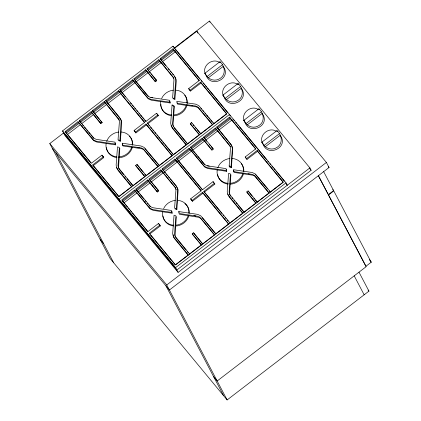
<?xml version="1.0" encoding="UTF-8"?>
<svg xmlns="http://www.w3.org/2000/svg" width="421" height="421" viewBox="0 0 421 421"><rect width="100%" height="100%" fill="white"/><g stroke="black" fill="none" stroke-linecap="round" stroke-linejoin="round"><path stroke-width="0.63" d="M118.464 140.572L120.348 141.214L119.927 140.414L121.185 120.616L119.643 117.475L105.624 100.524L118.448 90.678L144.666 122.374L134.104 130.478L134.525 131.278L135.894 132.931L146.455 124.826L146.034 124.027L135.473 132.131L135.894 132.931M119.811 148.303L118.527 167.547L119.611 169.721L123.748 174.72M120.348 141.214L121.722 122.953L121.006 119.722L105.624 100.524M187.671 143.882L173.068 126.005L172.589 123.763L173.952 105.634L172.073 104.987L170.694 123.253L171.41 126.484L186.377 144.877M173.026 98.703L174.91 99.351L174.489 98.546L175.746 78.748L174.205 75.612L160.185 58.656L173.01 48.815L199.228 80.506L188.666 88.61L189.087 89.41L190.455 91.062L201.017 82.963L200.596 82.158L190.034 90.262L190.455 91.062M174.91 99.351L176.283 81.085L176.167 79.553L174.626 76.411M174.999 208.916L176.878 209.563L176.457 208.758L177.72 188.961L176.178 185.824L162.153 168.868L174.983 159.027L201.196 190.718L190.634 198.823L191.055 199.622L192.423 201.28L202.985 193.176L202.564 192.371L192.002 200.475L192.423 201.28M176.346 216.652L175.062 235.892L176.141 238.065L186.071 250.069M176.878 209.563L178.141 189.766L176.599 186.624L170.347 179.067M229.655 165.785L229.556 167.048L231.439 167.695L232.702 147.897L231.161 144.756L216.715 127L229.545 117.159L255.757 148.85L245.196 156.954L245.617 157.759L246.985 159.412L257.547 151.307L257.126 150.502L246.564 158.606L246.985 159.412M231.439 167.695L231.018 166.89L232.392 148.629L231.676 145.398L216.715 127M230.903 174.783L229.54 192.913L230.024 195.149L230.703 196.197M174.389 48.431L196.823 31.212L309.888 167.905L311.135 170.279L178.094 272.366L65.034 135.673L62.524 130.894L172.942 46.163L286.006 182.851L287.269 185.261L286.038 183.772M78.438 122.511L65.608 132.352L65.187 131.552L78.017 121.706L93.288 139.867L96.398 141.261L115.191 144.05L115.612 144.85L96.819 142.061L93.709 140.667L78.017 121.706M81.248 123.337L79.316 120.711L91.173 111.612L100.872 123.632L102.171 122.637L92.467 110.618L104.324 101.519L118.927 119.396L119.411 121.637L118.043 139.767L119.927 140.414M125.458 96.877L119.748 89.684L132.578 79.837L147.85 97.998L150.96 99.393L169.747 102.182L170.168 102.982L151.381 100.193L148.271 98.798L132.578 79.837M145.729 69.744L146.15 70.549L134.299 79.643L133.878 78.843L145.729 69.744L155.433 81.763L156.728 80.769L156.307 79.969L147.029 68.749L158.885 59.65L173.489 77.532L173.973 79.769L172.605 97.898L174.489 98.546M358.992 272.171L368.943 291.127L227.13 399.95L110.165 258.547L49.794 143.556L63.881 132.747M173.962 48.273L209.437 21.05L326.401 162.453L329.054 167.511L169.41 290.011L52.446 148.608M79.737 121.511L91.594 112.418L91.173 111.612M99.303 119.175L92.888 111.418L104.745 102.324L104.324 101.519M106.045 101.324L118.869 91.483L118.448 90.678M120.169 90.483L132.999 80.643M158.885 59.65L159.306 60.456L147.45 69.549L147.029 68.749M165.874 65.829L160.606 59.461L173.431 49.615L173.01 48.815M79.122 123.337L66.292 133.178L90.989 163.032M80.422 122.337L92.278 113.244M93.573 112.244L105.429 103.15M106.729 102.15L133.683 81.469M146.834 71.375L134.983 80.469L148.218 96.477M148.134 70.381L159.991 61.282M161.29 60.287L174.115 50.441M67.402 134.583L80.422 124.59M81.464 123.79L93.441 114.596M94.483 113.796L106.466 104.608M107.508 103.808L121.048 93.415M122.09 92.615L135.109 82.627M136.151 81.827L148.134 72.633M149.176 71.833L161.154 62.64M162.196 61.84L175.736 51.451M100.451 122.832L101.745 121.832M155.012 80.964L156.307 79.969M204.901 73.254L219.941 61.713C224.798 65.634 226.245 74.022 220.683 78.059C214.573 82.474 207.885 79.374 204.901 73.254L205.743 74.859C200.854 66.555 212.268 57.135 219.815 62.64M116.67 167.453L118.212 170.594L131.552 186.719L118.722 196.565L93.194 165.7L103.755 157.596L103.329 156.791L101.966 155.138L91.404 163.243L65.187 131.552M157.891 114.928L147.334 123.027L147.755 123.832L158.312 115.728L157.891 114.928L156.523 113.27L145.966 121.374L119.748 89.684M207.4 76.275L222.441 64.734M93.194 165.7L92.773 164.895L103.329 156.791M208.248 77.88L223.283 66.339M222.962 95.083L237.997 83.542C242.854 87.463 244.306 95.851 238.744 99.893C232.629 104.303 225.94 101.203 222.962 95.083L223.804 96.688C218.909 88.384 230.329 78.964 237.87 84.474M132.852 185.724L144.703 176.625L136.109 166.237L135.688 165.432L136.988 164.437L146.266 175.657M174.173 127.852L187.408 143.856L199.265 134.762L190.671 124.369L190.25 123.569L191.55 122.569L200.828 133.789M225.461 98.109L240.496 86.568M226.303 99.714L241.344 88.173M146.003 175.631L157.859 166.537L143.714 149.655L141.556 148.702L122.9 145.934L122.248 143.219L141.035 146.008L144.145 147.403L159.417 165.564M134.546 190.05L150.244 209.011L153.355 210.405L172.142 213.194L171.721 212.395L152.928 209.605L149.823 208.211L134.546 190.05L121.722 199.896L147.934 231.587L158.496 223.483L159.864 225.14L160.285 225.94L149.723 234.044L149.302 233.245L159.864 225.14M143.987 199.186L135.846 189.055L147.703 179.962L157.401 191.981L158.701 190.981L158.28 190.181L149.002 178.962L160.854 169.868L175.457 187.745L175.941 189.982L174.578 208.111L176.457 208.758M189.108 148.187L204.801 167.148L207.911 168.542L226.703 171.331L226.282 170.526L207.49 167.737L204.38 166.342L189.108 148.187L176.283 158.028L202.496 189.724L213.058 181.619L214.426 183.272L214.847 184.072L204.285 192.176L221.862 213.431M202.264 138.093L202.685 138.893L190.829 147.992L190.408 147.187L202.264 138.093L211.963 150.113L213.263 149.113L212.842 148.313L203.564 137.093L215.415 128L230.019 145.876L230.503 148.118L229.135 166.248L231.018 166.89M134.973 190.855L122.143 200.696L127.431 207.09M136.267 189.86L148.124 180.762L147.703 179.962M161.959 171.494L150.108 180.593L149.423 179.767L161.275 170.668L160.854 169.868M176.089 160.654L163.259 170.5L162.574 169.674L175.404 159.827L174.983 159.027M189.529 148.987L176.704 158.833L202.08 189.513M206.711 141.198L203.985 137.899L215.836 128.8L215.415 128M217.136 127.805L229.966 117.959L229.545 117.159M122.827 201.527L135.651 191.681M136.951 190.687L148.808 181.588M177.388 159.659L190.213 149.813M203.369 139.719L191.513 148.818L192.755 150.318M204.669 138.725L216.52 129.626M217.82 128.631L230.65 118.785M123.932 202.927L136.951 192.934M137.993 192.134L149.976 182.946M151.018 182.146L162.995 172.952M164.037 172.152L177.578 161.759M178.62 160.964L191.644 150.971M192.686 150.171L204.664 140.977M205.706 140.177L217.683 130.984M218.725 130.189L232.271 119.796M243.838 120.327L258.878 108.786C263.735 112.707 265.183 121.095 259.62 125.132C253.51 129.547 246.822 126.447 243.838 120.327L244.68 121.932C239.938 113.928 250.595 104.529 258.189 109.413M156.98 191.176L158.28 190.181M211.542 149.308L212.842 148.313M246.338 123.348L261.378 111.812M247.18 124.953L262.22 113.412M261.899 142.156L276.934 130.621C281.791 134.536 283.238 142.924 277.681 146.966C271.566 151.376 264.877 148.276 261.899 142.156L262.741 143.761C257.999 135.757 268.656 126.358 276.244 131.241M204.285 192.176L203.864 191.376L214.426 183.272M264.399 145.182L279.433 133.641M265.241 146.787L280.275 135.246M189.382 254.068L201.238 244.975L192.639 234.581L192.218 233.781L193.518 232.781L202.796 244.001M238.149 205.201L243.943 212.2L255.794 203.106L247.201 192.713L246.78 191.913L248.08 190.918L257.357 202.133M229.813 223.041L242.643 213.2L229.303 197.07L227.761 193.934M178.094 272.366L175.583 267.588L286.006 182.851M309.888 167.905L176.852 269.993L63.787 133.299M227.13 399.95L166.758 284.959L326.401 162.453M328.269 194.655L333.59 190.571L323.638 171.621M133.878 78.843L147.797 95.672L149.755 97.177L152.712 97.777M191.971 105.482L192.581 105.571M137.409 147.35L138.02 147.439M138.683 147.534L139.283 147.624M190.408 147.187L204.332 164.022L206.29 165.521L209.248 166.121M248.501 173.826L249.111 173.915M193.944 215.694L194.549 215.784M195.218 215.884L195.812 215.973M150.865 97.504L169.516 100.272L169.747 102.182M207.395 165.848L226.045 168.616L226.282 170.526M214.652 234.907L199.822 217.199L197.665 216.247L179.014 213.479L178.778 211.568L197.57 214.357L200.68 215.747L215.952 233.908M179.435 214.278L199.191 217.373L201.149 218.878L214.389 234.881L202.533 243.975L193.518 232.781M173.431 106.113L174.373 106.434L173.01 124.563L173.489 126.805M255.658 174.683L267.745 188.992M144.982 148.608L159.154 165.537L171.984 155.696L146.455 124.826M328.217 166.495L329.054 167.511M332.753 189.561L333.59 190.571M309.456 168.253L311.135 170.279M370.369 261.209L371.206 262.22L365.886 266.304L328.469 195.034L333.79 190.95L371.206 262.22L369.301 259.583M199.964 79.127L175.415 49.446L175.978 50.515M201.212 80.632L202.048 81.642M203.296 83.147L204.543 84.658M205.374 85.663L206.622 87.173M207.453 88.178L208.705 89.689M209.537 90.694L227.845 112.828M233.613 119.801L234.444 120.811M235.692 122.316L236.523 123.321M237.77 124.832L238.607 125.837M239.438 126.847L266.482 159.543M267.73 161.054L268.566 162.059M269.814 163.569L270.645 164.574M271.892 166.085L273.14 167.595M273.971 168.6L275.223 170.11M276.055 171.115L284.375 181.177M200.596 82.158L226.808 113.849L118.985 196.591L92.773 164.895M257.126 150.502L283.338 182.198L175.515 264.935L149.302 233.245M173.431 49.615L199.228 80.8M201.017 82.963L226.545 113.828L213.715 123.669L212.884 122.664M229.966 117.959L255.757 149.15M257.547 151.307L283.075 182.172L270.25 192.018L269.414 191.008M368.107 290.111L368.943 291.127M188.666 88.61L190.034 90.262M245.196 156.954L246.564 158.606M213.979 123.695L198.707 105.534L195.597 104.145L176.809 101.35L177.041 103.266L195.691 106.034L197.854 106.987L212.679 124.69M270.514 192.039L255.237 173.884L252.132 172.489L233.339 169.7L233.571 171.61L252.226 174.378L254.384 175.331L269.214 193.039M168.374 68.855L169.21 69.86M170.458 71.37L171.294 72.38M172.542 73.891L173.378 74.901M200.796 108.05L201.627 109.055M202.88 110.565L203.711 111.576M204.964 113.086L205.795 114.096M206.632 115.101L207.879 116.617M208.716 117.622L209.963 119.132M210.8 120.143L212.047 121.653M159.306 60.456L173.91 78.332M215.836 128.8L230.44 146.676M148.955 71.37L150.181 72.854M151.002 73.843L156.728 80.769M193.197 124.858L194.018 125.847M195.244 127.331L196.47 128.815M197.291 129.805L200.564 133.762L212.416 124.669L198.275 107.787L196.112 106.834L177.462 104.066L177.309 102.792M209.169 144.166L210.395 145.65M211.216 146.64L213.263 149.113M252.184 196.17L248.08 190.918M253.821 198.149L254.642 199.138M255.458 200.128L257.094 202.112L268.951 193.013L254.805 176.136L252.647 175.178L233.992 172.41L233.76 170.5M190.25 123.569L199.528 134.783M246.78 191.913L256.057 203.132M146.15 70.549L155.433 81.763M202.685 138.893L211.963 150.113M244.206 212.226L229.603 194.349L229.119 192.108L230.482 173.978L228.603 173.331L227.229 191.597L227.94 194.828L242.906 213.226M193.581 151.318L194.823 152.818M195.649 153.818L196.891 155.317M197.717 156.317L204.753 164.821M231.945 197.696L232.771 198.696M234.013 200.201L234.839 201.201M236.081 202.701L237.323 204.201M158.312 115.728L156.523 113.27M214.163 183.246L214.847 184.072M147.334 123.027L173.547 154.723M203.864 191.376L230.076 223.067M130.484 102.95L131.32 103.961M132.573 105.482L133.41 106.492M134.667 108.008L135.504 109.023M136.757 110.539L137.599 111.554M138.851 113.07L139.688 114.08M140.525 115.096L141.782 116.612M142.619 117.622L143.871 119.143M144.713 120.153L145.966 121.674M148.592 124.842L149.429 125.858M150.681 127.374L151.518 128.384M152.776 129.905L153.612 130.915M154.87 132.431L155.707 133.446M156.959 134.962L157.796 135.978M158.633 136.988L159.891 138.504M160.727 139.519L161.985 141.035M162.822 142.045L164.074 143.566M164.911 144.577L173.284 154.696L186.114 144.856L172.773 128.726L171.231 125.584M223.119 214.947L223.956 215.957M225.209 217.478L226.051 218.488M227.303 220.009L228.14 221.02M146.034 124.027L172.247 155.717M202.564 192.371L228.777 224.067M118.869 91.483L144.666 122.669M175.404 159.827L201.201 191.013M202.985 193.176L228.514 224.04L215.689 233.881L202.348 217.757M134.104 130.478L135.473 132.131M190.634 198.823L192.002 200.475M164.095 171.505L165.342 173.02M166.179 174.026L167.426 175.536M168.263 176.546L169.51 178.057M158.117 166.558L143.293 148.855L141.13 147.897L122.479 145.129L122.248 143.219M104.745 102.324L119.348 120.201M161.275 170.668L175.199 187.498L176.278 189.676M100.124 120.164L102.171 122.637M143.14 172.168L136.988 164.437M144.777 174.147L145.592 175.136M150.513 181.088L158.701 190.981M135.688 165.432L144.966 176.652M192.218 233.781L201.496 244.996M91.594 112.418L100.872 123.632M148.124 180.762L157.401 191.981M79.316 120.711L94.146 138.414L96.304 139.367L114.954 142.14L115.191 144.05M133.115 185.75L118.506 167.868L118.027 165.632L119.39 147.503L117.512 146.855L116.133 165.116L116.849 168.347L131.815 186.745M135.846 189.055L150.676 206.764L152.834 207.716L171.489 210.484L171.721 212.395M189.645 254.095L175.041 236.218L174.557 233.976L175.925 215.847L174.041 215.199L172.668 233.466L173.384 236.697L188.345 255.089M82.49 124.837L83.316 125.842M84.558 127.342L85.8 128.842M86.626 129.842L87.868 131.341M88.694 132.341L89.936 133.841M90.762 134.841L93.657 138.346M124.99 176.22L125.816 177.22M127.058 178.72L132.436 185.224M145.229 200.685L146.055 201.685M147.297 203.19L148.124 204.19M148.95 205.19L150.192 206.69M187.313 251.569L188.14 252.568M103.755 157.596L101.966 155.138M160.285 225.94L158.496 223.483M128.268 208.106L129.521 209.621M130.357 210.632L131.615 212.152M132.452 213.163L147.939 231.887M150.56 235.055L175.252 264.909L188.082 255.068L174.741 238.939L173.805 237.497L173.126 234.776M62.524 130.894L175.583 267.588M49.794 143.556L166.758 284.959M100.214 239.591L103.724 243.833M213.668 376.753L217.178 380.994L366.175 266.656L318.413 175.678M280.076 135.183C289.732 147.729 266.314 158.028 262.757 143.108M262.02 113.349C271.671 125.895 248.253 136.199 244.696 121.28M241.138 88.105C250.6 100.23 228.25 110.881 223.998 96.635M223.083 66.276C232.545 78.401 210.195 89.052 205.937 74.806M318.318 175.704L327.97 194.081M354.203 275.844L364.154 294.8M276.934 130.621L277.497 131.689M258.878 108.786L259.441 109.855M209.437 21.05L210.026 22.171M237.997 83.542L238.56 84.616M219.941 61.713L220.504 62.782M196.823 31.212L197.823 33.112M230.234 115.954L229.477 114.507L119.054 199.238L120.317 201.648M172.942 46.163L173.447 47.126M203.564 137.093L203.985 137.899M160.185 58.656L160.606 59.461M191.55 122.569L191.971 123.374M213.058 181.619L213.479 182.419M172.073 104.987L172.494 105.792M162.153 168.868L162.574 169.674M178.778 211.568L179.199 212.368M149.002 178.962L149.423 179.767M92.467 110.618L92.888 111.418M174.799 267.514L173.957 265.909L121.527 202.522L122.369 204.127M165.9 285.77L223.619 395.708M118.264 199.165L117.422 197.56L64.997 134.178L65.839 135.783M55.956 152.849L113.675 262.788M226.466 169.421L226.703 171.331M169.937 101.072L170.168 102.982M171.91 211.284L172.142 213.194M115.375 142.94L115.612 144.85M241.296 163.553A13.456 12.188 -27.7 0 1 243.833 171.305M243.47 173.689A13.456 12.188 -27.7 0 1 230.361 184.166M228.077 184.109A13.456 12.188 -27.7 0 1 217.631 174.71M232.245 158.475A13.456 12.188 -27.7 0 1 243.27 171.805M242.896 173.42A13.456 12.188 -27.7 0 1 229.94 183.367M228.219 183.356A13.456 12.188 -27.7 0 1 217.194 170.026M217.741 167.874A13.456 12.188 -27.7 0 1 229.945 158.506M184.877 203.632A13.456 12.188 -27.7 0 1 189.271 213.173M188.908 215.552A13.456 12.188 -27.7 0 1 175.22 226.056M173.515 225.977A13.456 12.188 -27.7 0 1 162.974 215.941M177.683 200.343A13.456 12.188 -27.7 0 1 188.797 213.026M188.334 215.289A13.456 12.188 -27.7 0 1 175.378 225.235M173.657 225.224A13.456 12.188 -27.7 0 1 162.632 211.889M163.595 208.7A13.456 12.188 -27.7 0 1 175.383 200.375M184.766 95.204A13.456 12.188 -27.7 0 1 187.25 103.613M187.061 104.803A13.456 12.188 -27.7 0 1 173.252 115.843M171.547 115.764A13.456 12.188 -27.7 0 1 161.096 106.366M161.006 105.729A13.456 12.188 -27.7 0 1 160.927 104.44M175.71 90.131A13.456 12.188 -27.7 0 1 186.824 102.813M186.366 105.076A13.456 12.188 -27.7 0 1 173.405 115.022M171.689 115.012A13.456 12.188 -27.7 0 1 160.659 101.677M161.627 98.488A13.456 12.188 -27.7 0 1 173.415 90.162M129.331 136.13A13.456 12.188 -27.7 0 1 132.736 144.824M132.373 147.208A13.456 12.188 -27.7 0 1 118.69 157.712M116.985 157.628A13.456 12.188 -27.7 0 1 106.445 147.597M121.153 131.994A13.456 12.188 -27.7 0 1 132.178 145.329M131.805 146.945A13.456 12.188 -27.7 0 1 118.848 156.886M116.564 156.828A13.456 12.188 -27.7 0 1 106.103 143.545M106.65 141.398A13.456 12.188 -27.7 0 1 118.854 132.031"/></g></svg>
